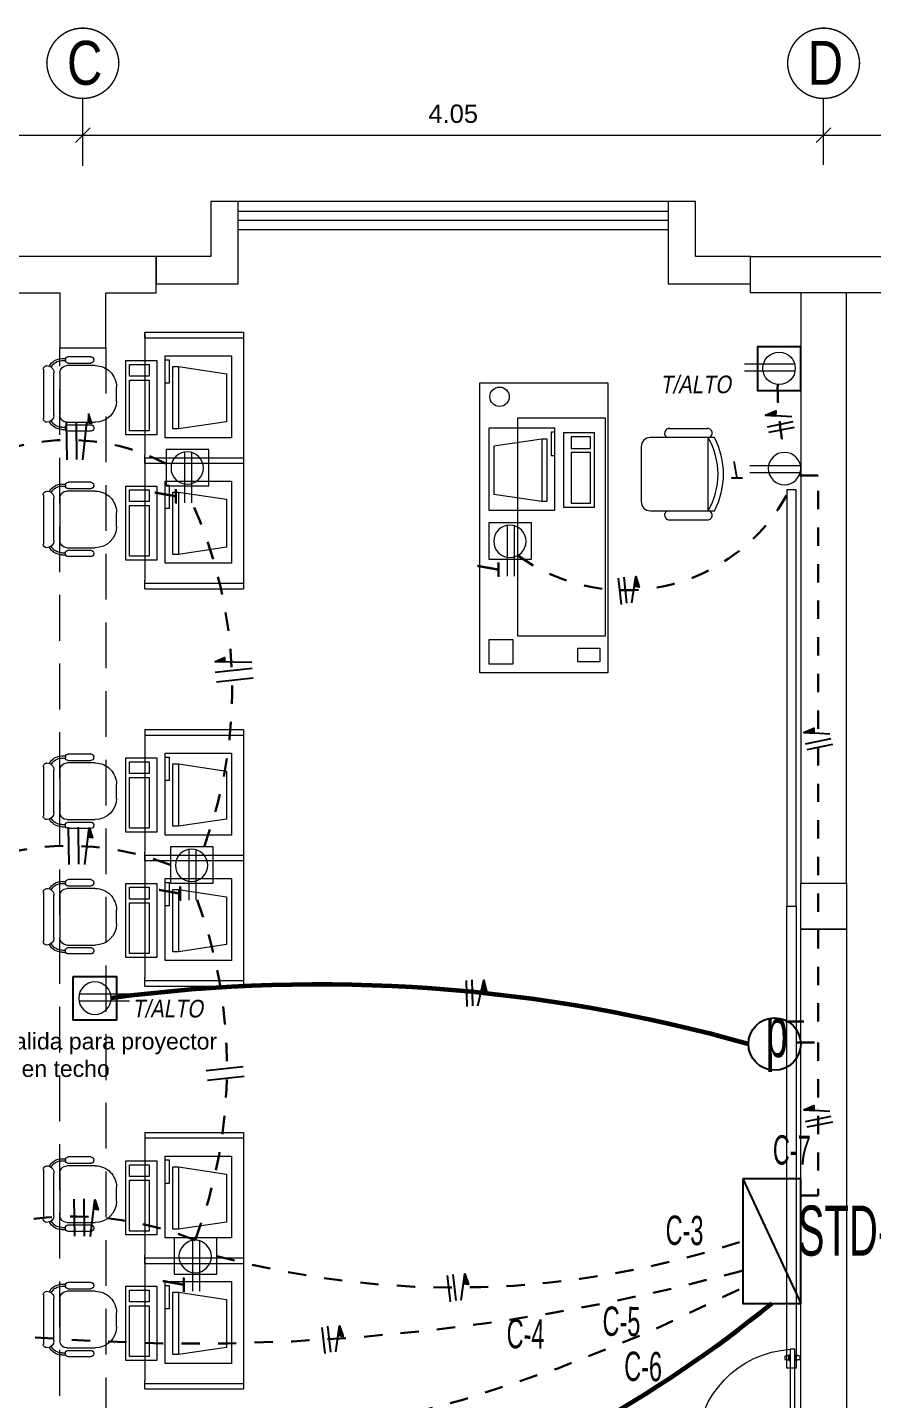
# Model space of a CAD drawing. Header units: millimetres. Extents: x 3354 to 3637, y 1117 to 1358.
# Drawn here: x 3386.6 to 3391.22, y 1129.68 to 1137.18 of the extents above; entities that cross this region are included whole.
import ezdxf

# ---------------------------------------------------------------- set-up
doc = ezdxf.new("R2010")
doc.units = ezdxf.units.MM
doc.linetypes.add('DASHED', pattern=[0.75, 0.5, -0.25])
doc.linetypes.add('DASHED2', pattern=[0.375, 0.25, -0.125])
for name, color, linetype, lineweight in [('ACCESORIOS', 4, 'Continuous', 18), ('cables', 152, 'Continuous', 60), ('CASCO', 252, 'Continuous', 9), ('INST. TOMAC.', 3, 'DASHED', 30), ('TABLERO', 122, 'Continuous', 25), ('TEX-ELEC', 7, 'Continuous', 30)]:
    doc.layers.add(name, color=color, linetype=linetype, lineweight=lineweight)
doc.layers.add('Efec-muebles', color=7, linetype='Continuous', lineweight=13, true_color=0x85826f)
doc.layers.add('N° cond', color=141, linetype='Continuous')
doc.styles.add('2-SIETE', font='ARIALN.TTF', dxfattribs={"height": 0.07})
doc.styles.add('BYE', font='ARIALN.TTF', dxfattribs={"oblique": 10, "height": 2})
doc.styles.get("Standard").update_dxf_attribs({"font": 'arial.ttf'})
doc.styles.add('style1', font='arial.ttf')
doc.dimstyles.new('Esc  1  50', dxfattribs={"dimtxt": 0.1, "dimasz": 0.08, "dimexe": 0.2, "dimexo": 0.15, "dimgap": 0.065, "dimtad": 1, "dimzin": 4, "dimdsep": 46, "dimtxsty": 'Standard', "dimblk": 'OBLIQUE', "dimcen": 0.12, "dimdle": 0.15, "dimadec": 0, "dimazin": 0, "dimtfac": 1, "dimtix": 1, "dimtmove": 0, "dimatfit": 3, "dimldrblk": 'OBLIQUE', "dimfxl": 1, "dimarcsym": 0})

# ---------------------------------------------------------------- blocks, each defined once
blk = doc.blocks.new('RECTANG')
for p, q in [((1, 1), (0, 1)), ((0, 1), (0, 0)), ((1, 0), (1, 1)), ((0, 0), (1, 0))]:
    blk.add_line(p, q)
blk = doc.blocks.new('Silla-3')
at = {"color": 0}
for p, q in [((-0.085, 0.909), (0.085, 0.909)), ((-0.447, 0.601), (-0.447, 0.329)), ((-0.404, 0.635), (-0.413, 0.635)), ((-0.37, 0.329), (-0.37, 0.601)), ((-0.34, 0.314), (-0.34, 0.654)), ((0.34, 0.654), (0.34, 0.314)), ((0.37, 0.329), (0.37, 0.601)), ((0.404, 0.635), (0.413, 0.635)), ((0.447, 0.601), (0.447, 0.329)), ((-0.425, 0.253), (-0.425, 0.298)), ((-0.413, 0.295), (-0.404, 0.295)), ((-0.4, 0.253), (-0.4, 0.296)), ((0.255, 0.229), (-0.255, 0.229)), ((0.4, 0.253), (0.4, 0.296)), ((0.413, 0.295), (0.404, 0.295)), ((0.425, 0.253), (0.425, 0.298)), ((-0.34, 0.072), (-0.34, 0.072)), ((0.297, 0.03), (-0.298, 0.03)), ((-0.255, 0.157), (0.255, 0.157)), ((0.34, 0.072), (0.34, 0.072))]:
    blk.add_line(p, q, dxfattribs=at)
for centre, radius, start, end in [((-0.085, 0.654), 0.255, 90, 180), ((0.085, 0.654), 0.255, 0, 90), ((-0.413, 0.601), 0.034, 90, 180), ((-0.404, 0.601), 0.034, 0, 90), ((0.404, 0.601), 0.034, 90, 180), ((0.413, 0.601), 0.034, 0, 90), ((-0.413, 0.329), 0.034, 180, 270), ((-0.255, 0.253), 0.17, 180, 242.1194), ((-0.404, 0.329), 0.034, 270, 0), ((-0.255, 0.253), 0.145, 180, 242.3805), ((-0.255, 0.314), 0.085, 180, 270), ((0.255, 0.314), 0.085, 270, 0), ((0.255, 0.253), 0.145, 297.6195, 0), ((0.255, 0.253), 0.17, 297.8806, 360), ((0.404, 0.329), 0.034, 180, 270), ((0.413, 0.329), 0.034, 270, 0), ((-0.255, 0.072), 0.085, 90, 180), ((-0.298, 0.072), 0.0425, 180, 270), ((0.255, 0.072), 0.085, 360, 90), ((0.297, 0.072), 0.0425, 270, 360)]:
    blk.add_arc(centre, radius, start, end, dxfattribs=at)
blk = doc.blocks.new('MUEBLE MAESTRO INT')
at = {"layer": 'Efec-muebles', "lineweight": 15}
for p, q in [((3228.4404, 1644.779), (3228.4404, 1646.3644)), ((3228.4404, 1646.3644), (3229.1404, 1646.3644)), ((3229.1404, 1646.3644), (3229.1404, 1644.779)), ((3228.779, 1646.0572), (3228.5165, 1646.0176)), ((3228.8091, 1646.0572), (3228.779, 1646.0572)), ((3228.779, 1646.0572), (3228.779, 1645.717)), ((3228.8091, 1645.717), (3228.8091, 1646.0572)), ((3228.8511, 1646.0947), (3228.8298, 1646.0947)), ((3228.8298, 1646.0947), (3228.8298, 1645.9668)), ((3229.7228, 1646.065), (3229.3728, 1646.065)), ((3229.4728, 1646.115), (3229.6884, 1646.115)), ((3229.6884, 1645.665), (3229.6884, 1646.065)), ((3228.5165, 1646.0176), (3228.5165, 1645.7554)), ((3229.3228, 1646.015), (3229.3228, 1645.715)), ((3228.8298, 1645.9668), (3228.8511, 1645.9668)), ((3228.5165, 1645.7554), (3228.779, 1645.717)), ((3228.779, 1645.717), (3228.8091, 1645.717)), ((3229.3728, 1645.665), (3229.7228, 1645.665)), ((3229.3728, 1645.665), (3229.4728, 1645.665)), ((3229.4728, 1645.615), (3229.6884, 1645.615)), ((3229.1404, 1644.779), (3228.4404, 1644.779))]:
    blk.add_line(p, q, dxfattribs=at)
for points in [[(3228.6482, 1646.1727), (3229.1255, 1646.1727), (3229.1255, 1644.98), (3228.6482, 1644.98)], [(3228.4922, 1644.9613), (3228.6201, 1644.9613), (3228.6201, 1644.8273), (3228.4922, 1644.8273)], [(3228.9757, 1644.9145), (3229.0974, 1644.9145), (3229.0974, 1644.8397), (3228.9757, 1644.8397)]]:
    blk.add_lwpolyline(points, close=True, dxfattribs=at)
blk.add_circle((3228.5483, 1646.288), 0.053, dxfattribs=at)
for centre, radius, start, end in [((3229.3728, 1646.015), 0.05, 90, 180), ((3229.4761, 1646.0896), 0.0256, 83.03087, 253.72604), ((3229.685, 1646.0896), 0.0256, 286.27396, 96.96913), ((3229.3492, 1645.865), 0.3937, 329.47325, 30.52675), ((3229.3492, 1645.865), 0.4237, 331.83711, 28.16289), ((3229.3728, 1645.715), 0.05, 180, 270), ((3229.4761, 1645.6404), 0.0256, 106.27396, 276.96913), ((3229.685, 1645.6404), 0.0256, 263.03087, 73.72604)]:
    blk.add_arc(centre, radius, start, end, dxfattribs=at)
for p, xscale, yscale, zscale, rotation in [((3228.8511, 1645.6684), 0.4476315789474938, 0.3623684210524516, 0.4476315789474938, 89.99999999761354), ((3229.0676, 1645.6851), 0.4049999999990632, 0.1705263157894024, 0.4049999999990632, 89.9999999976196), ((3229.0463, 1646.0048), 0.06394736842003113, 0.1065789473682344, 0.06394736842003113, 89.99999999755532), ((3229.0463, 1645.7064), 0.2771052631587736, 0.1065789473682344, 0.2771052631587736, 89.99999999764933)]:
    blk.add_blockref('RECTANG', p, dxfattribs=dict(at, xscale=xscale, yscale=yscale, zscale=zscale, rotation=rotation))
blk = doc.blocks.new('_Oblique')
at = {"color": 0, "linetype": 'ByBlock', "lineweight": -2}
blk.add_line((-0.5, -0.5), (0.5, 0.5), dxfattribs=at)
blk = doc.blocks.new('*D340')
at = {"layer": 'CASCO', "color": 0, "lineweight": -2, "transparency": 16777216}
for p, q in [((3360.3863, 1257.6985), (3360.3863, 1258.0657)), ((3364.4363, 1257.6985), (3364.4363, 1258.0657)), ((3360.2363, 1257.8657), (3364.5863, 1257.8657))]:
    blk.add_line(p, q, dxfattribs=at)
at = {"layer": 'Defpoints', "color": 0, "transparency": 16777216}
for p in [(3364.4363, 1257.8657), (3360.3863, 1257.5485), (3364.4363, 1257.5485)]:
    blk.add_point(p, dxfattribs=at)
at = {"layer": 'CASCO', "color": 0, "lineweight": -2, "transparency": 16777216, "xscale": 0.08, "yscale": 0.08, "zscale": 0.08, "rotation": 180}
blk.add_blockref('_Oblique', (3360.3863, 1257.8657), dxfattribs=at)
at = {"layer": 'CASCO', "color": 0, "lineweight": -2, "transparency": 16777216, "xscale": 0.08, "yscale": 0.08, "zscale": 0.08}
blk.add_blockref('_Oblique', (3364.4363, 1257.8657), dxfattribs=at)
at = {"layer": 'CASCO', "color": 0, "transparency": 16777216, "insert": (3362.4113, 1257.9818), "char_height": 0.1, "attachment_point": 5}
blk.add_mtext('4.05', dxfattribs=at)
blk = doc.blocks.new('*D341')
at = {"layer": 'CASCO', "color": 0, "lineweight": -2, "transparency": 16777216}
for p, q in [((3364.4363, 1257.6985), (3364.4363, 1258.0657)), ((3368.4863, 1257.703), (3368.4863, 1258.0657)), ((3364.2863, 1257.8657), (3368.6363, 1257.8657))]:
    blk.add_line(p, q, dxfattribs=at)
at = {"layer": 'Defpoints', "color": 0, "transparency": 16777216}
for p in [(3368.4863, 1257.8657), (3364.4363, 1257.5485), (3368.4863, 1257.553)]:
    blk.add_point(p, dxfattribs=at)
at = {"layer": 'CASCO', "color": 0, "lineweight": -2, "transparency": 16777216, "xscale": 0.08, "yscale": 0.08, "zscale": 0.08, "rotation": 180}
blk.add_blockref('_Oblique', (3364.4363, 1257.8657), dxfattribs=at)
at = {"layer": 'CASCO', "color": 0, "lineweight": -2, "transparency": 16777216, "xscale": 0.08, "yscale": 0.08, "zscale": 0.08}
blk.add_blockref('_Oblique', (3368.4863, 1257.8657), dxfattribs=at)
at = {"layer": 'CASCO', "color": 0, "transparency": 16777216, "insert": (3366.4613, 1257.9818), "char_height": 0.1, "attachment_point": 5}
blk.add_mtext('4.05', dxfattribs=at)
blk = doc.blocks.new('*D342')
at = {"layer": 'CASCO', "color": 0, "lineweight": -2, "transparency": 16777216}
for p, q in [((3368.4863, 1257.703), (3368.4863, 1258.0657)), ((3372.5363, 1257.6985), (3372.5363, 1258.0657)), ((3368.3363, 1257.8657), (3372.6863, 1257.8657))]:
    blk.add_line(p, q, dxfattribs=at)
at = {"layer": 'Defpoints', "color": 0, "transparency": 16777216}
for p in [(3372.5363, 1257.8657), (3368.4863, 1257.553), (3372.5363, 1257.5485)]:
    blk.add_point(p, dxfattribs=at)
at = {"layer": 'CASCO', "color": 0, "lineweight": -2, "transparency": 16777216, "xscale": 0.08, "yscale": 0.08, "zscale": 0.08, "rotation": 180}
blk.add_blockref('_Oblique', (3368.4863, 1257.8657), dxfattribs=at)
at = {"layer": 'CASCO', "color": 0, "lineweight": -2, "transparency": 16777216, "xscale": 0.08, "yscale": 0.08, "zscale": 0.08}
blk.add_blockref('_Oblique', (3372.5363, 1257.8657), dxfattribs=at)
at = {"layer": 'CASCO', "color": 0, "transparency": 16777216, "insert": (3370.5113, 1257.9818), "char_height": 0.1, "attachment_point": 5}
blk.add_mtext('4.05', dxfattribs=at)
blk = doc.blocks.new('cgytutytry')
at = {"layer": 'CASCO'}
for p, q in [((-4.482, 891.175), (-4.487, 891.175)), ((-4.487, 891.175), (-4.487, 891.1)), ((-4.487, 891.1), (-4.487, 891.175)), ((-4.487, 891.175), (-4.482, 891.175)), ((-4.482, 891.18), (-4.482, 891.175)), ((-4.391, 891.18), (-4.482, 891.18)), ((-4.482, 891.175), (-4.482, 891.18)), ((-4.386, 891.126), (-4.432, 891.126)), ((-4.432, 891.126), (-4.432, 891.08)), ((-4.391, 891.18), (-4.391, 891.175)), ((-4.391, 891.18), (-4.391, 891.175)), ((-4.386, 891.175), (-4.391, 891.175)), ((-4.391, 891.175), (-4.386, 891.175)), ((-4.386, 891.175), (-4.386, 891.126)), ((-4.386, 891.175), (-4.386, 891.126)), ((-4.386, 891.085), (-4.386, 891.126)), ((-4.386, 891.126), (-3.497, 891.126)), ((-3.598, 891.132), (-3.598, 891.14)), ((-3.598, 891.14), (-3.594, 891.14)), ((-3.55, 891.132), (-3.598, 891.132)), ((-3.594, 891.155), (-3.589, 891.175)), ((-3.594, 891.14), (-3.594, 891.155)), ((-3.589, 891.175), (-3.559, 891.175)), ((-3.559, 891.175), (-3.554, 891.155)), ((-3.554, 891.155), (-3.554, 891.137)), ((-3.554, 891.137), (-3.55, 891.137)), ((-3.55, 891.137), (-3.55, 891.132)), ((-3.497, 891.126), (-3.497, 891.085)), ((-4.467, 891.08), (-4.487, 891.1)), ((-4.467, 891.08), (-4.487, 891.1)), ((-4.432, 891.08), (-4.467, 891.08)), ((-4.432, 891.08), (-4.467, 891.08)), ((-3.497, 891.085), (-4.386, 891.085)), ((-3.598, 891.075), (-3.598, 891.08)), ((-3.598, 891.08), (-3.55, 891.08)), ((-3.594, 891.075), (-3.598, 891.075)), ((-3.594, 891.057), (-3.594, 891.075)), ((-3.589, 891.037), (-3.594, 891.057)), ((-3.559, 891.037), (-3.589, 891.037)), ((-3.554, 891.057), (-3.559, 891.037)), ((-3.55, 891.075), (-3.554, 891.075)), ((-3.554, 891.075), (-3.554, 891.057)), ((-3.55, 891.08), (-3.55, 891.075)), ((-4.467, 890.281), (-4.487, 890.261)), ((-4.487, 890.261), (-4.467, 890.281)), ((-4.487, 890.261), (-4.487, 890.185)), ((-4.487, 890.185), (-4.487, 890.261)), ((-4.467, 890.281), (-4.433, 890.281)), ((-4.467, 890.281), (-4.433, 890.281)), ((-4.433, 890.281), (-4.433, 890.231)), ((-4.487, 890.185), (-4.482, 890.185)), ((-4.482, 890.185), (-4.487, 890.185)), ((-4.482, 890.185), (-4.482, 890.18)), ((-4.482, 890.18), (-4.482, 890.185)), ((-4.482, 890.18), (-4.391, 890.18)), ((-4.433, 890.231), (-4.386, 890.231)), ((-4.391, 890.185), (-4.386, 890.185)), ((-4.391, 890.185), (-4.391, 890.18)), ((-4.386, 890.185), (-4.391, 890.185)), ((-4.391, 890.185), (-4.391, 890.18)), ((-4.386, 890.231), (-4.386, 890.185)), ((-4.386, 890.231), (-4.386, 890.185))]:
    blk.add_line(p, q, dxfattribs=at)
for points in [[(-4.432, 891.08), (-4.432, 891.126), (-4.386, 891.126)], [(-4.386, 890.231), (-4.433, 890.231), (-4.433, 890.281)]]:
    blk.add_lwpolyline(points, dxfattribs=at)
for points in [[(-3.497, 891.126), (-3.497, 891.085), (-4.386, 891.085), (-4.386, 891.126)], [(-3.55, 891.132), (-3.55, 891.137), (-3.598, 891.137), (-3.598, 891.132)], [(-3.554, 891.14), (-3.554, 891.155), (-3.559, 891.175), (-3.589, 891.175), (-3.594, 891.155), (-3.594, 891.14)], [(-3.55, 891.08), (-3.55, 891.075), (-3.598, 891.075), (-3.598, 891.08)], [(-3.554, 891.071), (-3.554, 891.057), (-3.559, 891.037), (-3.589, 891.037), (-3.594, 891.057), (-3.594, 891.071)]]:
    blk.add_lwpolyline(points, close=True, dxfattribs=at)
blk.add_arc((-4.408, 891.143), 0.913, 271.3362, 356.359, dxfattribs=at)
blk = doc.blocks.new('D')
at = {"layer": 'TABLERO'}
blk.add_line((3390.5141, 1173.4539), (3390.8313, 1172.7732), dxfattribs=at)
blk.add_lwpolyline([(3390.5141, 1173.4539), (3390.5141, 1172.7732), (3390.8313, 1172.7732), (3390.8313, 1173.4539)], close=True, dxfattribs=at)
blk = doc.blocks.new('T')
at = {"color": 4, "linetype": 'Continuous', "lineweight": 20, "ltscale": 0.1}
for p, q in [((-49.2221, 238.5732), (-49.433, 238.5732)), ((-49.2221, 238.5443), (-49.433, 238.5443))]:
    blk.add_line(p, q, dxfattribs=at)
blk.add_circle((-49.2892, 238.5559), 0.0671, dxfattribs=at)
blk = doc.blocks.new('tc')
at = {"layer": 'cables', "xscale": 1.320000000000436, "yscale": 1.320000000000436, "zscale": 1.320000000000436}
blk.add_blockref('T', (3434.581, 833.1709), dxfattribs=at)
at = {"style": 'BYE', "oblique": 10}
blk.add_text('T', height=0.0964, dxfattribs=at).set_placement((3369.2095, 1148.0247))
blk = doc.blocks.new('2 PISO')
at = {"layer": 'CASCO', "lineweight": 0}
blk.add_line((3367.6363, 1257.5029), (3365.2863, 1257.5029), dxfattribs=at)
at = {"layer": 'CASCO', "ltscale": 2}
blk.add_line((3365.2863, 1257.3495), (3367.6363, 1257.3495), dxfattribs=at)
at = {"layer": 'CASCO', "ltscale": 2, "const_width": 0.0076}
for points in [[(3364.6331, 1258.2626, 0.951688), (3364.2394, 1258.2626, 1)], [(3368.6831, 1258.2626, 0.951688), (3368.2894, 1258.2626, 1)]]:
    blk.add_lwpolyline(points, format="xyb", close=True, dxfattribs=at)
at = {"layer": 'CASCO', "ltscale": 2}
for points in [[(3365.2863, 1257.5029), (3365.1363, 1257.5029), (3365.1363, 1257.2029), (3364.8363, 1257.2029), (3364.8363, 1257.0529), (3365.2863, 1257.0529)], [(3368.3613, 1253.7779), (3368.6113, 1253.7779), (3368.6113, 1257.0029), (3368.3613, 1257.0029)], [(3368.6113, 1253.5279), (3368.6113, 1250.3029), (3368.3613, 1250.3029), (3368.3613, 1251.5529), (3368.3613, 1251.5529), (3368.3613, 1251.7029), (3368.3613, 1251.7029), (3368.3613, 1253.5279)]]:
    blk.add_lwpolyline(points, close=True, dxfattribs=at)
blk.add_lwpolyline([(3367.7863, 1257.0529), (3368.0863, 1257.0529), (3368.0863, 1257.2029), (3367.7863, 1257.2029), (3367.7863, 1257.5029), (3367.6363, 1257.5029), (3367.6362, 1257.0529), (3367.6362, 1257.0529), (3367.7863, 1257.0529), (3367.7863, 1257.0529), (3367.7863, 1257.0529), (3367.7863, 1257.0529)], dxfattribs=at)
at = {"layer": 'CASCO'}
for points in [[(3365.2863, 1257.4495), (3367.6363, 1257.4495), (3367.6363, 1257.3995), (3365.2863, 1257.3995), (3365.2863, 1257.4495)], [(3368.0863, 1257.0029), (3368.0863, 1257.2029), (3368.8863, 1257.2029), (3368.8863, 1257.0029), (3368.0863, 1257.0029)]]:
    blk.add_lwpolyline(points, dxfattribs=at)
for points in [[(3364.0363, 1257.0029), (3364.3113, 1257.0029), (3364.3113, 1256.7029), (3364.5613, 1256.7029), (3364.5613, 1257.0029), (3364.8363, 1257.0029), (3364.8363, 1257.2029), (3364.8363, 1257.2029), (3364.0363, 1257.2029), (3364.0363, 1257.2029)], [(3368.3363, 1253.6529), (3368.3363, 1255.9279), (3368.2863, 1255.9279), (3368.2863, 1253.6529)], [(3368.6113, 1253.7779), (3368.6113, 1253.5279), (3368.3613, 1253.5279), (3368.3613, 1253.7779)], [(3368.3363, 1253.6529), (3368.3363, 1251.1279), (3368.2863, 1251.1279), (3368.2863, 1253.6529)]]:
    blk.add_lwpolyline(points, close=True, dxfattribs=at)
at = {"layer": 'CASCO', "linetype": 'DASHED2', "lineweight": 5}
blk.add_lwpolyline([(3364.3113, 1256.7029), (3364.5613, 1256.7029), (3364.5613, 1250.6029), (3364.3113, 1250.6029)], close=True, dxfattribs=at)
at = {"layer": 'CASCO', "lineweight": 13, "xscale": -0.5999999999998181, "yscale": 0.5999999999998181, "zscale": 0.5999999999998181, "rotation": 270}
blk.add_blockref('cgytutytry', (2833.6532, 1253.3299), dxfattribs=at)
at = {"layer": 'CASCO', "style": 'style1', "width": 0.8}
for s, p in [('C', (3364.3496, 1258.1404)), ('D', (3368.3996, 1258.1404))]:
    blk.add_text(s, height=0.24, dxfattribs=at).set_placement(p)
at = {"layer": 'CASCO'}
for base, p1, p2, picture, middle in [((3364.4363, 1257.8657), (3360.3863, 1257.5485), (3364.4363, 1257.5485), '*D340', (3362.4113, 1257.9818)), ((3368.4863, 1257.8657), (3364.4363, 1257.5485), (3368.4863, 1257.553), '*D341', (3366.4613, 1257.9818)), ((3372.5363, 1257.8657), (3368.4863, 1257.553), (3372.5363, 1257.5485), '*D342', (3370.5113, 1257.9818))]:
    dim = blk.add_linear_dim(base=base, p1=p1, p2=p2, dimstyle='Esc  1  50', dxfattribs=at)
    dim.commit()
    dim.dimension.update_dxf_attribs({"geometry": picture, "text_midpoint": middle})

msp = doc.modelspace()

# ---------------------------------------------------------------- hatches: boundary and pattern name
at = {"ltscale": 0.5}
for points in [[(3386.9532, 1135.0131), (3386.929, 1135.0159), (3386.935, 1135.0685)], [(3387.6808, 1133.7341), (3387.6804, 1133.7098), (3387.6275, 1133.7105)], [(3386.9582, 1132.7495), (3386.934, 1132.7523), (3386.94, 1132.8049)], [(3386.9894, 1130.7177), (3386.9652, 1130.7205), (3386.9712, 1130.7731)]]:
    msp.add_hatch(color=256, dxfattribs=at).paths.add_polyline_path(points)
at = {"layer": 'N° cond'}
for points in [[(3390.6384, 1135.0577), (3390.6931, 1135.0544), (3390.6947, 1135.0816)], [(3389.9297, 1134.1765), (3389.9217, 1134.1222), (3389.9487, 1134.1183)], [(3390.8476, 1133.325), (3390.9023, 1133.3218), (3390.904, 1133.3489)], [(3389.0991, 1131.9715), (3389.0865, 1131.9182), (3389.113, 1131.912)], [(3390.8476, 1131.2624), (3390.9023, 1131.2591), (3390.904, 1131.2863)], [(3388.9956, 1130.3664), (3388.9876, 1130.3122), (3389.0146, 1130.3082)], [(3388.3102, 1130.0839), (3388.3022, 1130.0296), (3388.3292, 1130.0257)]]:
    msp.add_hatch(color=3, dxfattribs=at).paths.add_polyline_path(points)

# ---------------------------------------------------------------- linework, layer by layer
at = {"ltscale": 0.5}
for p, q in [((3386.8201, 1134.815), (3386.8172, 1135.0177)), ((3386.8736, 1134.8166), (3386.8707, 1135.0194)), ((3386.9062, 1134.8144), (3386.929, 1135.0159)), ((3387.8302, 1133.7078), (3387.6275, 1133.7105)), ((3387.8313, 1133.6751), (3387.6298, 1133.6521)), ((3387.8382, 1133.6221), (3387.6367, 1133.599)), ((3386.8311, 1132.604), (3386.8281, 1132.8067)), ((3386.8846, 1132.6056), (3386.8817, 1132.8084)), ((3386.9172, 1132.6034), (3386.94, 1132.8049)), ((3387.7823, 1131.4988), (3387.5808, 1131.4757)), ((3387.7892, 1131.4457), (3387.5877, 1131.4227)), ((3386.8623, 1130.5722), (3386.8594, 1130.775)), ((3386.9158, 1130.5738), (3386.9129, 1130.7766)), ((3386.9484, 1130.5716), (3386.9712, 1130.7731))]:
    msp.add_line(p, q, dxfattribs=at)
for points in [[(3390.8313, 1135.4317), (3390.5944, 1135.4317), (3390.5944, 1135.1938), (3390.8313, 1135.1938)], [(3386.8541, 1131.9908), (3387.0909, 1131.9908), (3387.0909, 1131.7528), (3386.8541, 1131.7528)]]:
    msp.add_lwpolyline(points, close=True)
for points in [[(3386.935, 1135.0685), (3386.9532, 1135.0131), (3386.929, 1135.0159)], [(3387.6275, 1133.7105), (3387.6808, 1133.7341), (3387.6804, 1133.7098)], [(3386.94, 1132.8049), (3386.9582, 1132.7495), (3386.934, 1132.7523)], [(3386.9712, 1130.7731), (3386.9894, 1130.7177), (3386.9652, 1130.7205)]]:
    msp.add_lwpolyline(points, dxfattribs=at)
at = {"ltscale": 2}
msp.add_circle((3390.6882, 1131.6228), 0.1431, dxfattribs=at)
at = {"layer": 'ACCESORIOS', "color": 4, "linetype": 'Continuous', "lineweight": 20, "ltscale": 0.1}
for points in [[(3387.5944, 1134.871), (3387.3617, 1134.871), (3387.3617, 1134.6728), (3387.5944, 1134.6728)], [(3389.3587, 1134.4704), (3389.126, 1134.4704), (3389.126, 1134.2721), (3389.3587, 1134.2721)], [(3387.6181, 1132.7003), (3387.3854, 1132.7003), (3387.3854, 1132.502), (3387.6181, 1132.502)], [(3387.638, 1130.5632), (3387.4053, 1130.5632), (3387.4053, 1130.365), (3387.638, 1130.365)]]:
    msp.add_lwpolyline(points, close=True, dxfattribs=at)
at = {"layer": 'cables'}
for centre, radius, start, end in [((3388.1948, 1123.2879), 8.6599, 74.25249, 97.52447), ((3386.4506, 1135.3721), 6.672, 267.24733, 309.25764)]:
    msp.add_arc(centre, radius, start, end, dxfattribs=at)
at = {"layer": 'Efec-muebles'}
for p, q in [((3387.2448, 1135.5115), (3387.7848, 1135.5115)), ((3387.2448, 1135.5115), (3387.2448, 1134.841)), ((3387.2448, 1135.5115), (3387.7848, 1135.5115)), ((3387.2448, 1135.4815), (3387.2448, 1135.5115)), ((3387.2448, 1135.4815), (3387.7848, 1135.4815)), ((3387.2448, 1135.4815), (3387.7848, 1135.4815)), ((3387.7848, 1135.5115), (3387.7848, 1134.796)), ((3387.357, 1135.3614), (3387.3783, 1135.3614)), ((3387.3783, 1135.3614), (3387.3783, 1135.2335)), ((3387.399, 1135.3238), (3387.4292, 1135.3238)), ((3387.399, 1134.9836), (3387.399, 1135.3238)), ((3387.4292, 1135.3238), (3387.4292, 1134.9836)), ((3387.4292, 1135.3238), (3387.6917, 1135.2842)), ((3387.3783, 1135.2335), (3387.357, 1135.2335)), ((3387.6917, 1135.2842), (3387.6917, 1135.0221)), ((3387.6917, 1135.0221), (3387.4292, 1134.9836)), ((3387.4292, 1134.9836), (3387.399, 1134.9836)), ((3387.2448, 1134.796), (3387.2448, 1134.841)), ((3387.2448, 1134.826), (3387.7848, 1134.826)), ((3387.2448, 1134.826), (3387.2448, 1134.1555)), ((3387.2448, 1134.826), (3387.7848, 1134.826)), ((3387.2448, 1134.796), (3387.2448, 1134.826)), ((3387.2448, 1134.826), (3387.7848, 1134.826)), ((3387.2448, 1134.796), (3387.7848, 1134.796)), ((3387.2448, 1134.796), (3387.7848, 1134.796)), ((3387.2448, 1134.796), (3387.7848, 1134.796)), ((3387.7848, 1134.826), (3387.7848, 1134.1105)), ((3387.357, 1134.6759), (3387.3783, 1134.6759)), ((3387.3783, 1134.6759), (3387.3783, 1134.548)), ((3387.399, 1134.6384), (3387.4292, 1134.6384)), ((3387.399, 1134.2982), (3387.399, 1134.6384)), ((3387.4292, 1134.6384), (3387.4292, 1134.2982)), ((3387.4292, 1134.6384), (3387.6917, 1134.5988)), ((3387.6917, 1134.5988), (3387.6917, 1134.3366)), ((3387.3783, 1134.548), (3387.357, 1134.548)), ((3387.6917, 1134.3366), (3387.4292, 1134.2982)), ((3387.4292, 1134.2982), (3387.399, 1134.2982)), ((3387.2448, 1134.1105), (3387.2448, 1134.1555)), ((3387.2448, 1134.1405), (3387.7848, 1134.1405)), ((3387.2448, 1134.1105), (3387.7848, 1134.1105)), ((3387.2448, 1133.3405), (3387.7848, 1133.3405)), ((3387.2448, 1133.3405), (3387.2448, 1132.6701)), ((3387.2448, 1133.3105), (3387.7848, 1133.3105)), ((3387.7848, 1133.3405), (3387.7848, 1132.6251)), ((3387.357, 1133.1905), (3387.3783, 1133.1905)), ((3387.3783, 1133.1905), (3387.3783, 1133.0626)), ((3387.399, 1133.1529), (3387.4292, 1133.1529)), ((3387.399, 1132.8127), (3387.399, 1133.1529)), ((3387.4292, 1133.1529), (3387.4292, 1132.8127)), ((3387.4292, 1133.1529), (3387.6917, 1133.1133)), ((3387.3783, 1133.0626), (3387.357, 1133.0626)), ((3387.6917, 1133.1133), (3387.6917, 1132.8512)), ((3387.6917, 1132.8512), (3387.4292, 1132.8127)), ((3387.4292, 1132.8127), (3387.399, 1132.8127)), ((3387.2448, 1132.6251), (3387.2448, 1132.6701)), ((3387.2448, 1132.6551), (3387.7848, 1132.6551)), ((3387.2448, 1132.6551), (3387.2448, 1131.9846)), ((3387.2448, 1132.6551), (3387.7848, 1132.6551)), ((3387.2448, 1132.6251), (3387.7848, 1132.6251)), ((3387.2448, 1132.6251), (3387.7848, 1132.6251)), ((3387.7848, 1132.6551), (3387.7848, 1131.9396)), ((3387.357, 1132.505), (3387.3783, 1132.505)), ((3387.3783, 1132.505), (3387.3783, 1132.3771)), ((3387.399, 1132.4674), (3387.4292, 1132.4674)), ((3387.399, 1132.1272), (3387.399, 1132.4674)), ((3387.4292, 1132.4674), (3387.4292, 1132.1272)), ((3387.4292, 1132.4674), (3387.6917, 1132.4278)), ((3387.3783, 1132.3771), (3387.357, 1132.3771)), ((3387.6917, 1132.4278), (3387.6917, 1132.1657)), ((3387.6917, 1132.1657), (3387.4292, 1132.1272)), ((3387.4292, 1132.1272), (3387.399, 1132.1272)), ((3387.2448, 1131.9396), (3387.2448, 1131.9846)), ((3387.2448, 1131.9696), (3387.7848, 1131.9696)), ((3387.2448, 1131.9396), (3387.7848, 1131.9396)), ((3387.2448, 1131.1396), (3387.7848, 1131.1396)), ((3387.2448, 1131.1396), (3387.2448, 1130.4692)), ((3387.2448, 1131.1096), (3387.7848, 1131.1096)), ((3387.7848, 1131.1396), (3387.7848, 1130.4242)), ((3387.357, 1130.9895), (3387.3783, 1130.9895)), ((3387.3783, 1130.9895), (3387.3783, 1130.8616)), ((3387.399, 1130.952), (3387.4292, 1130.952)), ((3387.399, 1130.6118), (3387.399, 1130.952)), ((3387.4292, 1130.952), (3387.4292, 1130.6118)), ((3387.4292, 1130.952), (3387.6917, 1130.9124)), ((3387.6917, 1130.9124), (3387.6917, 1130.6502)), ((3387.3783, 1130.8616), (3387.357, 1130.8616)), ((3387.6917, 1130.6502), (3387.4292, 1130.6118)), ((3387.4292, 1130.6118), (3387.399, 1130.6118)), ((3387.2448, 1130.4242), (3387.2448, 1130.4692)), ((3387.2448, 1130.4542), (3387.7848, 1130.4542)), ((3387.2448, 1130.4542), (3387.2448, 1129.7837)), ((3387.2448, 1130.4542), (3387.7848, 1130.4542)), ((3387.7848, 1130.4542), (3387.7848, 1129.7387)), ((3387.2448, 1130.4242), (3387.7848, 1130.4242)), ((3387.2448, 1130.4242), (3387.7848, 1130.4242)), ((3387.357, 1130.3041), (3387.3783, 1130.3041)), ((3387.3783, 1130.3041), (3387.3783, 1130.1762)), ((3387.399, 1130.2665), (3387.4292, 1130.2665)), ((3387.399, 1129.9263), (3387.399, 1130.2665)), ((3387.4292, 1130.2665), (3387.4292, 1129.9263)), ((3387.4292, 1130.2665), (3387.6917, 1130.2269)), ((3387.6917, 1130.2269), (3387.6917, 1129.9648)), ((3387.3783, 1130.1762), (3387.357, 1130.1762)), ((3387.4292, 1129.9263), (3387.399, 1129.9263)), ((3387.6917, 1129.9648), (3387.4292, 1129.9263)), ((3387.2448, 1129.7387), (3387.2448, 1129.7837)), ((3387.2448, 1129.7687), (3387.7848, 1129.7687)), ((3387.2448, 1129.7387), (3387.7848, 1129.7387))]:
    msp.add_line(p, q, dxfattribs=at)
at = {"layer": 'INST. TOMAC.', "color": 7, "ltscale": 0.15}
for points in [[(3390.7487, 1131.7451), (3390.9266, 1131.7451), (3390.9266, 1134.7289), (3390.8228, 1134.7289)], [(3390.8063, 1131.631), (3390.9266, 1131.631), (3390.9266, 1130.7943), (3390.7563, 1130.7943)]]:
    msp.add_lwpolyline(points, dxfattribs=at)
for centre, radius, start, end in [((3392.4088, 1135.2101), 1.7035, 179.46395, 192.01982), ((3386.8289, 1133.7624), 1.1606, 62.66768, 117.05318), ((3389.8734, 1135.1093), 1.0072, 234.22942, 335.522), ((3385.2416, 1133.5611), 2.4815, 339.70135, 24.50167), ((3386.8296, 1131.1711), 1.5343, 68.76089, 111.85524), ((3385.0411, 1131.4959), 2.6532, 339.13075, 20.85992), ((3386.8503, 1128.8858), 1.7947, 68.07289, 110.59095), ((3388.9393, 1135.2967), 5.0047, 254.92914, 288.34107), ((3386.4213, 1138.294), 8.9886, 241.47996, 297.08678), ((3387.5215, 1141.446), 11.46, 256.62011, 285.13787)]:
    msp.add_arc(centre, radius, start, end, dxfattribs=at)
at = {"layer": 'N° cond', "color": 0, "ltscale": 0.5}
for p, q in [((3390.7821, 1135.0491), (3390.6384, 1135.0577)), ((3390.7875, 1135.0222), (3390.6472, 1134.9938)), ((3390.7961, 1134.9918), (3390.6558, 1134.9635)), ((3389.9088, 1134.034), (3389.9297, 1134.1765)), ((3389.8506, 1134.025), (3389.8343, 1134.1672)), ((3389.8815, 1134.0309), (3389.8653, 1134.1732)), ((3390.9913, 1133.3164), (3390.8476, 1133.325)), ((3390.9967, 1133.2895), (3390.8564, 1133.2611)), ((3391.0053, 1133.2592), (3390.865, 1133.2308)), ((3389.0072, 1131.8275), (3389.0032, 1131.9706)), ((3389.0386, 1131.8307), (3389.0346, 1131.9738)), ((3389.066, 1131.8315), (3389.0991, 1131.9715)), ((3390.9913, 1131.2537), (3390.8476, 1131.2624)), ((3390.9967, 1131.2269), (3390.8564, 1131.1985)), ((3391.0053, 1131.1965), (3390.865, 1131.1681)), ((3388.9165, 1130.2149), (3388.9002, 1130.3572)), ((3388.9474, 1130.2208), (3388.9312, 1130.3631)), ((3388.9747, 1130.224), (3388.9956, 1130.3664)), ((3388.2311, 1129.9324), (3388.2148, 1130.0746)), ((3388.2621, 1129.9383), (3388.2458, 1130.0806)), ((3388.2893, 1129.9415), (3388.3102, 1130.0839))]:
    msp.add_line(p, q, dxfattribs=at)
at = {"layer": 'N° cond', "color": 3}
for points in [[(3390.6384, 1135.0577), (3390.6957, 1135.0543), (3390.6944, 1135.0544), (3390.6384, 1135.0577), (3390.6947, 1135.0816), (3390.6931, 1135.0544)], [(3389.9297, 1134.1765), (3389.9213, 1134.1197), (3389.9215, 1134.1209), (3389.9297, 1134.1765), (3389.9487, 1134.1183), (3389.9217, 1134.1222)], [(3390.8476, 1133.325), (3390.9049, 1133.3216), (3390.9036, 1133.3217), (3390.8476, 1133.325), (3390.904, 1133.3489), (3390.9023, 1133.3218)], [(3389.0991, 1131.9715), (3389.0859, 1131.9157), (3389.0862, 1131.9169), (3389.0991, 1131.9715), (3389.113, 1131.912), (3389.0865, 1131.9182)], [(3390.8476, 1131.2624), (3390.9049, 1131.2589), (3390.9036, 1131.259), (3390.8476, 1131.2624), (3390.904, 1131.2863), (3390.9023, 1131.2591)], [(3388.9956, 1130.3664), (3388.9873, 1130.3096), (3388.9874, 1130.3109), (3388.9956, 1130.3664), (3389.0146, 1130.3082), (3388.9876, 1130.3122)], [(3388.3102, 1130.0839), (3388.3019, 1130.0271), (3388.3021, 1130.0284), (3388.3102, 1130.0839), (3388.3292, 1130.0257), (3388.3022, 1130.0296)]]:
    msp.add_lwpolyline(points, dxfattribs=at)

# ---------------------------------------------------------------- block references
at = {"xscale": -1, "rotation": 180}
msp.add_blockref('tc', (21.2234, 2282.8314), dxfattribs=at)
msp.add_blockref('D', (0, -42.5673))
at = {"layer": 'ACCESORIOS', "color": 4, "linetype": 'Continuous', "lineweight": 20, "ltscale": 0.1, "xscale": -1.320000000000436, "yscale": 1.320000000000436, "zscale": 1.320000000000436, "rotation": 269.9999999999864}
for p in [(3072.5831, 1199.8316), (3074.3474, 1199.431), (3072.6068, 1197.6609), (3072.6267, 1195.5238)]:
    msp.add_blockref('T', p, dxfattribs=at)
at = {"layer": 'cables', "yscale": 1.320000000000436, "zscale": 1.320000000000436}
for p, xscale in [((3455.7748, 820.4205), 1.320000000000436), ((3321.9105, 816.9795), -1.320000000000436)]:
    msp.add_blockref('T', p, dxfattribs=dict(at, xscale=xscale))
at = {"layer": 'CASCO'}
msp.add_blockref('2 PISO', (22.47, -121.2768), dxfattribs=at)
at = {"layer": 'Efec-muebles'}
for name, p, xscale, yscale, zscale, rotation in [('Silla-3', (3386.6767, 1135.1744), -0.4549380517778445, 0.4549380517778445, 0.4549380517777878, 270.0000000000001), ('RECTANG', (3387.357, 1134.9351), -0.4476315789474938, 0.3623684210524516, 0.4476315789473982, 270.0000000023865), ('RECTANG', (3387.1405, 1134.9517), -0.4049999999990632, 0.1705263157894024, 0.4050000000000269, 270.0000000023804), ('RECTANG', (3387.1618, 1135.2714), -0.06394736842003113, 0.1065789473682344, 0.06394736842105689, 270.0000000024448), ('RECTANG', (3387.1618, 1134.973), -0.2771052631587736, 0.1065789473682344, 0.2771052631579132, 270.0000000023507), ('Silla-3', (3386.6767, 1134.489), -0.4549380517778445, 0.4549380517778445, 0.4549380517777878, 270.0000000000001), ('RECTANG', (3387.1405, 1134.2662), -0.4049999999990632, 0.1705263157894024, 0.4050000000000269, 270.0000000023804), ('RECTANG', (3387.1618, 1134.586), -0.06394736842003113, 0.1065789473682344, 0.06394736842105689, 270.0000000024448), ('RECTANG', (3387.357, 1134.2496), -0.4476315789474938, 0.3623684210524516, 0.4476315789473982, 270.0000000023865), ('RECTANG', (3387.1618, 1134.2876), -0.2771052631587736, 0.1065789473682344, 0.2771052631579132, 270.0000000023507), ('Silla-3', (3386.6767, 1133.0035), -0.4549380517778445, 0.4549380517778445, 0.4549380517777878, 270.0000000000001), ('RECTANG', (3387.357, 1132.7641), -0.4476315789474938, 0.3623684210524516, 0.4476315789473982, 270.0000000023865), ('RECTANG', (3387.1405, 1132.7808), -0.4049999999990632, 0.1705263157894024, 0.4050000000000269, 270.0000000023804), ('RECTANG', (3387.1618, 1133.1005), -0.06394736842003113, 0.1065789473682344, 0.06394736842105689, 270.0000000024448), ('RECTANG', (3387.1618, 1132.8021), -0.2771052631587736, 0.1065789473682344, 0.2771052631579132, 270.0000000023507), ('RECTANG', (3387.357, 1132.0787), -0.4476315789474938, 0.3623684210524516, 0.4476315789473982, 270.0000000023865), ('Silla-3', (3386.6767, 1132.3181), -0.4549380517778445, 0.4549380517778445, 0.4549380517777878, 270.0000000000001), ('RECTANG', (3387.1405, 1132.0953), -0.4049999999990632, 0.1705263157894024, 0.4050000000000269, 270.0000000023804), ('RECTANG', (3387.1618, 1132.4151), -0.06394736842003113, 0.1065789473682344, 0.06394736842105689, 270.0000000024448), ('RECTANG', (3387.1618, 1132.1166), -0.2771052631587736, 0.1065789473682344, 0.2771052631579132, 270.0000000023507), ('Silla-3', (3386.6767, 1130.8026), -0.4549380517778445, 0.4549380517778445, 0.4549380517777878, 270.0000000000001), ('RECTANG', (3387.1405, 1130.5799), -0.4049999999990632, 0.1705263157894024, 0.4050000000000269, 270.0000000023804), ('RECTANG', (3387.1618, 1130.8996), -0.06394736842003113, 0.1065789473682344, 0.06394736842105689, 270.0000000024448), ('RECTANG', (3387.357, 1130.5632), -0.4476315789474938, 0.3623684210524516, 0.4476315789473982, 270.0000000023865), ('RECTANG', (3387.1618, 1130.6012), -0.2771052631587736, 0.1065789473682344, 0.2771052631579132, 270.0000000023507), ('Silla-3', (3386.6767, 1130.1172), -0.4549380517778445, 0.4549380517778445, 0.4549380517777878, 270.0000000000001), ('RECTANG', (3387.1405, 1129.8944), -0.4049999999990632, 0.1705263157894024, 0.4050000000000269, 270.0000000023804), ('RECTANG', (3387.1618, 1130.2142), -0.06394736842003113, 0.1065789473682344, 0.06394736842105689, 270.0000000024448), ('RECTANG', (3387.357, 1129.8778), -0.4476315789474938, 0.3623684210524516, 0.4476315789473982, 270.0000000023865), ('RECTANG', (3387.1618, 1129.9157), -0.2771052631587736, 0.1065789473682344, 0.2771052631579132, 270.0000000023507)]:
    msp.add_blockref(name, p, dxfattribs=dict(at, xscale=xscale, yscale=yscale, zscale=zscale, rotation=rotation))
msp.add_blockref('MUEBLE MAESTRO INT', (160.6365, -511.1289), dxfattribs=at)

# ---------------------------------------------------------------- texts
at = {"style": 'BYE', "oblique": 10}
for p in [(3390.0635, 1135.1783), (3387.1766, 1131.7681)]:
    msp.add_text('T/ALTO', height=0.0964, dxfattribs=at).set_placement(p)
at = {"layer": 'ACCESORIOS', "color": 4, "linetype": 'Continuous', "lineweight": 20, "ltscale": 0.1, "style": 'BYE', "oblique": 10}
for p in [(3387.2985, 1134.6789), (3389.0628, 1134.2782), (3387.3222, 1132.5081), (3387.3421, 1130.3711)]:
    msp.add_text('T', height=0.1229, rotation=270, dxfattribs=at).set_placement(p)
at = {"layer": 'TABLERO', "style": '2-SIETE', "width": 0.7}
for s, height, rotation, p in [('p', 0.2733, 0.01727, (3390.6396, 1131.5516, 0.1124)), ('C-7', 0.15992, 359.21339, (3390.6781, 1130.9651, 0.1786)), ('STD-PA2-2', 0.2733, 0.01727, (3390.815, 1130.4666, 0.1124)), ('C-3 ', 0.15992, 359.21339, (3390.0919, 1130.5262, 0.1786)), ('C-5', 0.15992, 359.21339, (3389.7471, 1130.0292, 0.1786)), ('C-4', 0.15992, 359.21339, (3389.2224, 1129.961, 0.1786)), ('C-6', 0.15992, 359.21339, (3389.8654, 1129.7827, 0.1786))]:
    msp.add_text(s, height=height, rotation=rotation, dxfattribs=at).set_placement(p)
at = {"layer": 'TEX-ELEC', "linetype": 'ByBlock', "insert": (3385.9284, 1131.683), "char_height": 0.09, "width": 2.290933, "attachment_point": 1}
msp.add_mtext('Punto de salida para proyector\\Pmultimedia en techo', dxfattribs=at)

doc.saveas('drawing.dxf')
